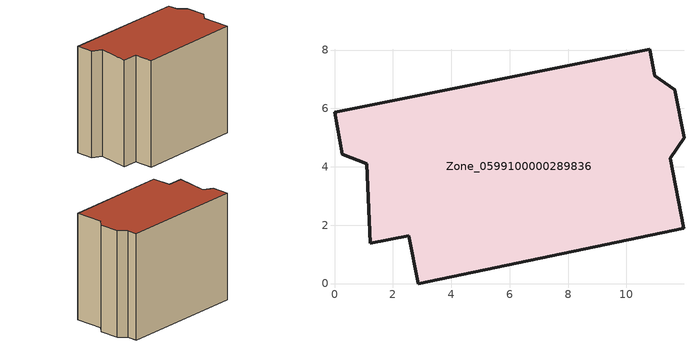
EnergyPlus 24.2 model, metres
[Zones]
Zone_0599100000289836
 floor ground (C_G): 0.27,4.43 0,5.87 10.79,8.02 10.96,7.12 11.66,6.64 11.97,4.99 11.5,4.29 11.97,1.9 2.87,0 2.55,1.64 1.23,1.38 1.1,4.1 z0
 wall outside (C_F): 11.97,4.99 11.66,6.64 10.96,7.12 10.79,8.02 0,5.87 0.27,4.43 1.1,4.1 1.23,1.38 2.55,1.64 2.87,0 11.97,1.9 11.5,4.29 11.97,4.99 z0:9.19
 roof outside (C_R): 0,5.87 0.27,4.43 1.1,4.1 1.23,1.38 2.55,1.64 2.87,0 11.97,1.9 11.5,4.29 11.97,4.99 11.66,6.64 10.96,7.12 10.79,8.02 z9.19
[BUILDING]
Pand.0599100000289836: North Axis=0; Terrain=City; Loads Convergence Tolerance Value=0.04; Temperature Convergence Tolerance Value=0.4; Solar Distribution=FullExterior; Maximum Number of Warmup Days=25; Minimum Number of Warmup Days=1
[Site:Location]
Rotterdam.The.Hague.AP_ZH_NLD Design_Conditions: Latitude=51.96; Longitude=4.45; Time Zone=1; Elevation=-4.5
[SITE:GROUNDTEMPERATURE:BUILDINGSURFACE]
18, 18, 18, 18, 18, 18, 18, 18, 18, 18, 18, 18
[MATERIAL] Thermal Absorptance=0.9; Solar Absorptance=0.7; Visible Absorptance=0.7
Name | Roughness | Thickness | Conductivity | Density | Specific Heat
G.TI.1946 | MediumSmooth | 0.15 | 1 | 540 | 1210
F.TI.1946 | Rough | 0.3 | 0.857143 | 1920 | 840
R.TI.1946 | MediumRough | 0.2 | 0.1 | 1500 | 1000
[CONSTRUCTION]
C_G: G.TI.1946
C_F: F.TI.1946
C_R: R.TI.1946
[ZONE]
Zone_0599100000289836: Type=1; Multiplier=1; Ceiling Height=Autocalculate; Volume=Autocalculate; Floor Area=autocalculate; Part of Total Floor Area=Yes
[ZONEINFILTRATION:DESIGNFLOWRATE]
Infil_Zone_0599100000289836: Zone or ZoneList or Space or SpaceList=Zone_0599100000289836; Schedule=AlwaysOn; Design Flow Rate Calculation Method=Flow/Area; Flow Rate per Floor Area=0.003; Constant Term Coefficient=1; Temperature Term Coefficient=0; Velocity Term Coefficient=0; Velocity Squared Term Coefficient=0
[HVACTEMPLATE:ZONE:IDEALLOADSAIRSYSTEM]
Zone_0599100000289836: Maximum Heating Supply Air Temperature=50; Minimum Cooling Supply Air Temperature=13; Maximum Heating Supply Air Humidity Ratio=0.0156; Minimum Cooling Supply Air Humidity Ratio=0.0077; Heating Limit=NoLimit; Cooling Limit=NoLimit; Dehumidification Control Type=ConstantSensibleHeatRatio; Cooling Sensible Heat Ratio=0.7; Dehumidification Setpoint=60; Humidification Control Type=None; Humidification Setpoint=30; Outdoor Air Method=None; Outdoor Air Flow Rate per Person=0.00944; Outdoor Air Flow Rate per Zone Floor Area=0; Outdoor Air Flow Rate per Zone=0; Demand Controlled Ventilation Type=None; Outdoor Air Economizer Type=NoEconomizer; Heat Recovery Type=None; Sensible Heat Recovery Effectiveness=0.7; Latent Heat Recovery Effectiveness=0.65
[ZONECONTROL:THERMOSTAT]
ThermostatControl_Zone_0599100000289836: Zone or ZoneList=Zone_0599100000289836; Control Type Schedule=DualSetpointControlType; Control 1=Thermostat_Zone_0599100000289836; Temperature Difference Between Cutout And Setpoint=0
[THERMOSTATSETPOINT:DUALSETPOINT]
Thermostat_Zone_0599100000289836: Heating Setpoint Temperature Schedule=HeatingSetpoint_Zone_0599100000289836; Cooling Setpoint Temperature Schedule=CoolingSetpoint_Zone_0599100000289836
[SCHEDULE:COMPACT]
HeatingSetpoint_Zone_0599100000289836: Through: 12/31, For: AllDays, Until: 24:00, 21
CoolingSetpoint_Zone_0599100000289836: Through: 12/31, For: AllDays, Until: 24:00, 24
DualSetpointControlType: Through: 12/31, For: AllDays, Until: 24:00, 4
AlwaysOn: Through: 12/31, For: AllDays, Until: 24:00, 1
